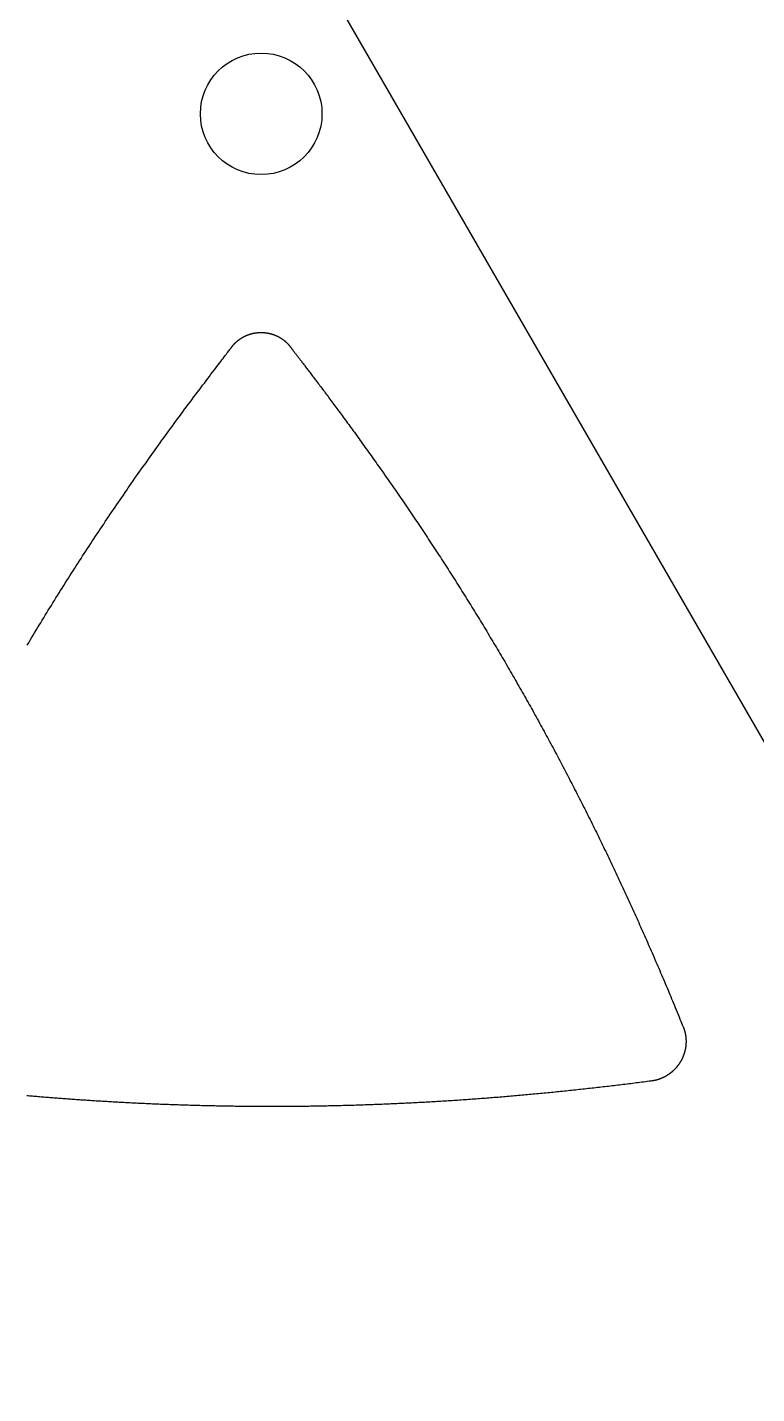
# Model space of a CAD drawing. Extents: x -3 to 136, y 0 to 121.
# Drawn here: x 77.56 to 95.56, y 58.02 to 91.74 of the extents above; entities that cross this region are included whole.
import ezdxf

# ---------------------------------------------------------------- set-up
doc = ezdxf.new("R2010")
doc.units = 0
doc.layers.get('0').update_dxf_attribs({"linetype": 'CONTINUOUS'})

msp = doc.modelspace()

# ---------------------------------------------------------------- linework, layer by layer
msp.add_lwpolyline([(69.26408, 119.9689, 0.57735027), (64.06792, 119.9689), (-2.59808, 4.5, 0.57735027), (0, 0), (133.332, 0, 0.57735027), (135.93008, 4.5)], format="xyb", close=True)
for points in [[(82.5973, 83.8366, 0), (82.6, 83.8402, 0), (82.6026, 83.8438, 0), (82.6052, 83.8474, 0), (82.6079, 83.8509, 0), (82.6106, 83.8545, 0), (82.6133, 83.858, 0), (82.616, 83.8615, 0), (82.6187, 83.8651, 0), (82.6215, 83.8686, 0), (82.6243, 83.872, 0), (82.627, 83.8755, 0), (82.6299, 83.879, 0), (82.6327, 83.8824, 0), (82.6355, 83.8858, 0), (82.6384, 83.8892, 0), (82.6413, 83.8926, 0), (82.6441, 83.896, 0), (82.6471, 83.8994, 0), (82.65, 83.9027, 0), (82.6529, 83.906, 0), (82.6559, 83.9093, 0), (82.6589, 83.9126, 0), (82.6619, 83.9159, 0), (82.6649, 83.9192, 0), (82.6679, 83.9225, 0), (82.671, 83.9257, 0), (82.674, 83.9289, 0), (82.6771, 83.9321, 0), (82.6802, 83.9353, 0), (82.6833, 83.9385, 0), (82.6864, 83.9416, 0), (82.6896, 83.9448, 0), (82.6927, 83.9479, 0), (82.6959, 83.951, 0), (82.6991, 83.9541, 0), (82.7023, 83.9572, 0), (82.7055, 83.9603, 0), (82.7088, 83.9633, 0), (82.712, 83.9663, 0), (82.7153, 83.9693, 0), (82.7186, 83.9723, 0), (82.7219, 83.9753, 0), (82.7252, 83.9783, 0), (82.7285, 83.9812, 0), (82.7319, 83.9841, 0), (82.7352, 83.9871, 0), (82.7386, 83.99, 0), (82.742, 83.9928, 0), (82.7454, 83.9957, 0), (82.7488, 83.9985, 0), (82.7522, 84.0014, 0), (82.7557, 84.0042, 0), (82.7591, 84.007, 0), (82.7626, 84.0098, 0), (82.7661, 84.0125, 0), (82.7696, 84.0153, 0), (82.7731, 84.018, 0), (82.7767, 84.0207, 0), (82.7802, 84.0234, 0), (82.7838, 84.0261, 0), (82.7874, 84.0287, 0), (82.7909, 84.0313, 0), (82.7945, 84.034, 0), (82.7982, 84.0366, 0), (82.8018, 84.0392, 0), (82.8054, 84.0417, 0), (82.8091, 84.0443, 0), (82.8128, 84.0468, 0), (82.8164, 84.0493, 0), (82.8201, 84.0518, 0), (82.8239, 84.0543, 0), (82.8276, 84.0567, 0), (82.8313, 84.0592, 0), (82.8351, 84.0616, 0), (82.8388, 84.064, 0), (82.8426, 84.0664, 0), (82.8464, 84.0688, 0), (82.8502, 84.0711, 0), (82.854, 84.0734, 0), (82.8578, 84.0757, 0), (82.8616, 84.078, 0), (82.8654, 84.0803, 0), (82.8693, 84.0826, 0), (82.8731, 84.0848, 0), (82.877, 84.087, 0), (82.8809, 84.0892, 0), (82.8848, 84.0914, 0), (82.8887, 84.0935, 0), (82.8926, 84.0956, 0), (82.8965, 84.0978, 0), (82.9004, 84.0998, 0), (82.9044, 84.1019, 0), (82.9083, 84.104, 0), (82.9123, 84.106, 0), (82.9162, 84.108, 0), (82.9202, 84.11, 0), (82.9242, 84.112, 0), (82.9282, 84.114, 0), (82.9322, 84.1159, 0), (82.9362, 84.1178, 0), (82.9403, 84.1197, 0), (82.9443, 84.1216, 0), (82.9483, 84.1234, 0), (82.9524, 84.1253, 0), (82.9564, 84.1271, 0), (82.9605, 84.1289, 0), (82.9646, 84.1307, 0), (82.9687, 84.1324, 0), (82.9728, 84.1342, 0), (82.9769, 84.1359, 0), (82.981, 84.1376, 0), (82.9851, 84.1393, 0), (82.9892, 84.1409, 0), (82.9934, 84.1426, 0), (82.9975, 84.1442, 0), (83.0017, 84.1458, 0), (83.0058, 84.1474, 0), (83.01, 84.1489, 0), (83.0142, 84.1505, 0), (83.0184, 84.152, 0), (83.0226, 84.1535, 0), (83.0268, 84.1549, 0), (83.031, 84.1564, 0), (83.0352, 84.1578, 0), (83.0394, 84.1593, 0), (83.0436, 84.1606, 0), (83.0479, 84.162, 0), (83.0521, 84.1634, 0), (83.0563, 84.1647, 0), (83.0606, 84.166, 0), (83.0649, 84.1673, 0), (83.0691, 84.1686, 0), (83.0734, 84.1698, 0), (83.0777, 84.1711, 0), (83.082, 84.1723, 0), (83.0863, 84.1735, 0), (83.0906, 84.1746, 0), (83.0949, 84.1758, 0), (83.0992, 84.1769, 0), (83.1035, 84.178, 0), (83.1078, 84.1791, 0), (83.1122, 84.1802, 0), (83.1165, 84.1812, 0), (83.1209, 84.1822, 0), (83.1252, 84.1832, 0), (83.1296, 84.1842, 0), (83.1339, 84.1852, 0), (83.1383, 84.1861, 0), (83.1427, 84.187, 0), (83.147, 84.1879, 0), (83.1514, 84.1888, 0), (83.1558, 84.1897, 0), (83.1602, 84.1905, 0), (83.1646, 84.1913, 0), (83.1689, 84.1921, 0), (83.1733, 84.1929, 0), (83.1777, 84.1936, 0), (83.1821, 84.1943, 0), (83.1865, 84.195, 0), (83.1909, 84.1957, 0), (83.1953, 84.1964, 0), (83.1998, 84.197, 0), (83.2042, 84.1976, 0), (83.2086, 84.1982, 0), (83.213, 84.1988, 0), (83.2174, 84.1994, 0), (83.2218, 84.1999, 0), (83.2263, 84.2004, 0), (83.2307, 84.2009, 0), (83.2351, 84.2014, 0), (83.2395, 84.2018, 0), (83.244, 84.2023, 0), (83.2484, 84.2027, 0), (83.2528, 84.203, 0), (83.2573, 84.2034, 0), (83.2617, 84.2038, 0), (83.2662, 84.2041, 0), (83.2706, 84.2044, 0), (83.275, 84.2046, 0), (83.2795, 84.2049, 0), (83.2839, 84.2051, 0), (83.2884, 84.2054, 0), (83.2928, 84.2055, 0), (83.2973, 84.2057, 0), (83.3017, 84.2059, 0), (83.3061, 84.206, 0), (83.3106, 84.2061, 0), (83.315, 84.2062, 0), (83.3195, 84.2062, 0), (83.3239, 84.2063, 0), (83.3284, 84.2063, 0), (83.3328, 84.2063, 0), (83.3373, 84.2063, 0), (83.3417, 84.2062, 0), (83.3462, 84.2062, 0), (83.3506, 84.2061, 0), (83.3551, 84.206, 0), (83.3595, 84.2059, 0), (83.364, 84.2057, 0), (83.3684, 84.2055, 0), (83.3729, 84.2053, 0), (83.3773, 84.2051, 0), (83.3818, 84.2049, 0), (83.3862, 84.2046, 0), (83.3906, 84.2044, 0), (83.3951, 84.2041, 0), (83.3995, 84.2037, 0), (83.404, 84.2034, 0), (83.4084, 84.203, 0), (83.4128, 84.2026, 0), (83.4173, 84.2022, 0), (83.4217, 84.2018, 0), (83.4261, 84.2014, 0), (83.4306, 84.2009, 0), (83.435, 84.2004, 0), (83.4394, 84.1999, 0), (83.4439, 84.1994, 0), (83.4483, 84.1988, 0), (83.4527, 84.1982, 0), (83.4571, 84.1976, 0), (83.4615, 84.197, 0), (83.4659, 84.1964, 0), (83.4704, 84.1957, 0), (83.4748, 84.195, 0), (83.4792, 84.1943, 0), (83.4836, 84.1936, 0), (83.488, 84.1928, 0), (83.4924, 84.1921, 0), (83.4968, 84.1913, 0), (83.5012, 84.1904, 0), (83.5055, 84.1896, 0), (83.5099, 84.1888, 0), (83.5143, 84.1879, 0), (83.5187, 84.187, 0), (83.523, 84.1861, 0), (83.5274, 84.1851, 0), (83.5318, 84.1842, 0), (83.5361, 84.1832, 0), (83.5404, 84.1822, 0), (83.5448, 84.1812, 0), (83.5491, 84.1801, 0), (83.5534, 84.179, 0), (83.5578, 84.178, 0), (83.5621, 84.1769, 0), (83.5664, 84.1757, 0), (83.5707, 84.1746, 0), (83.575, 84.1734, 0), (83.5793, 84.1722, 0), (83.5836, 84.171, 0), (83.5878, 84.1698, 0), (83.5921, 84.1685, 0), (83.5964, 84.1673, 0), (83.6006, 84.166, 0), (83.6049, 84.1647, 0), (83.6091, 84.1633, 0), (83.6134, 84.162, 0), (83.6176, 84.1606, 0), (83.6218, 84.1592, 0), (83.626, 84.1578, 0), (83.6303, 84.1564, 0), (83.6345, 84.1549, 0), (83.6387, 84.1534, 0), (83.6428, 84.1519, 0), (83.647, 84.1504, 0), (83.6512, 84.1489, 0), (83.6554, 84.1473, 0), (83.6595, 84.1457, 0), (83.6637, 84.1441, 0), (83.6678, 84.1425, 0), (83.672, 84.1409, 0), (83.6761, 84.1392, 0), (83.6802, 84.1375, 0), (83.6843, 84.1359, 0), (83.6884, 84.1341, 0), (83.6925, 84.1324, 0), (83.6966, 84.1306, 0), (83.7007, 84.1289, 0), (83.7047, 84.1271, 0), (83.7088, 84.1252, 0), (83.7128, 84.1234, 0), (83.7169, 84.1215, 0), (83.7209, 84.1197, 0), (83.7249, 84.1178, 0), (83.729, 84.1159, 0), (83.733, 84.1139, 0), (83.737, 84.112, 0), (83.7409, 84.11, 0), (83.7449, 84.108, 0), (83.7489, 84.106, 0), (83.7528, 84.1039, 0), (83.7568, 84.1019, 0), (83.7607, 84.0998, 0), (83.7647, 84.0977, 0), (83.7686, 84.0956, 0), (83.7725, 84.0935, 0), (83.7764, 84.0913, 0), (83.7803, 84.0891, 0), (83.7842, 84.0869, 0), (83.788, 84.0847, 0), (83.7919, 84.0825, 0), (83.7957, 84.0802, 0), (83.7996, 84.078, 0), (83.8034, 84.0757, 0), (83.8072, 84.0734, 0), (83.811, 84.0711, 0), (83.8148, 84.0687, 0), (83.8186, 84.0663, 0), (83.8224, 84.064, 0), (83.8261, 84.0615, 0), (83.8299, 84.0591, 0), (83.8336, 84.0567, 0), (83.8373, 84.0542, 0), (83.841, 84.0517, 0), (83.8447, 84.0493, 0), (83.8484, 84.0467, 0), (83.8521, 84.0442, 0), (83.8557, 84.0417, 0), (83.8594, 84.0391, 0), (83.863, 84.0365, 0), (83.8666, 84.0339, 0), (83.8702, 84.0313, 0), (83.8738, 84.0287, 0), (83.8774, 84.026, 0), (83.8809, 84.0233, 0), (83.8845, 84.0206, 0), (83.888, 84.0179, 0), (83.8915, 84.0152, 0), (83.895, 84.0125, 0), (83.8985, 84.0097, 0), (83.902, 84.0069, 0), (83.9054, 84.0041, 0), (83.9089, 84.0013, 0), (83.9123, 83.9985, 0), (83.9157, 83.9957, 0), (83.9191, 83.9928, 0), (83.9225, 83.9899, 0), (83.9259, 83.987, 0), (83.9293, 83.9841, 0), (83.9326, 83.9812, 0), (83.9359, 83.9782, 0), (83.9392, 83.9753, 0), (83.9425, 83.9723, 0), (83.9458, 83.9693, 0), (83.9491, 83.9663, 0), (83.9523, 83.9633, 0), (83.9556, 83.9602, 0), (83.9588, 83.9572, 0), (83.962, 83.9541, 0), (83.9652, 83.951, 0), (83.9684, 83.9479, 0), (83.9715, 83.9448, 0), (83.9747, 83.9416, 0), (83.9778, 83.9385, 0), (83.9809, 83.9353, 0), (83.984, 83.9321, 0), (83.9871, 83.9289, 0), (83.9901, 83.9257, 0), (83.9932, 83.9224, 0), (83.9962, 83.9192, 0), (83.9992, 83.9159, 0), (84.0022, 83.9126, 0), (84.0052, 83.9093, 0), (84.0082, 83.906, 0), (84.0111, 83.9027, 0), (84.014, 83.8993, 0), (84.0169, 83.896, 0), (84.0198, 83.8926, 0), (84.0227, 83.8892, 0), (84.0256, 83.8858, 0), (84.0284, 83.8824, 0), (84.0312, 83.879, 0), (84.034, 83.8755, 0), (84.0368, 83.872, 0), (84.0396, 83.8686, 0), (84.0423, 83.8651, 0), (84.0451, 83.8615, 0), (84.0478, 83.858, 0), (84.0505, 83.8545, 0), (84.0532, 83.8509, 0), (84.0558, 83.8474, 0), (84.0585, 83.8438, 0), (84.0611, 83.8402, 0), (84.0637, 83.8366, 0)], [(77.5597, 76.49, 0), (77.5963, 76.5516, 0), (77.6331, 76.6132, 0), (77.6699, 76.6748, 0), (77.7068, 76.7364, 0), (77.7437, 76.7979, 0), (77.7808, 76.8594, 0), (77.8179, 76.9208, 0), (77.8551, 76.9822, 0), (77.8924, 77.0436, 0), (77.9297, 77.105, 0), (77.9671, 77.1663, 0), (78.0046, 77.2277, 0), (78.0422, 77.2889, 0), (78.0798, 77.3502, 0), (78.1176, 77.4114, 0), (78.1554, 77.4726, 0), (78.1932, 77.5338, 0), (78.2312, 77.5949, 0), (78.2692, 77.6561, 0), (78.3073, 77.7171, 0), (78.3455, 77.7782, 0), (78.3838, 77.8393, 0), (78.4221, 77.9003, 0), (78.4606, 77.9613, 0), (78.4991, 78.0223, 0), (78.5377, 78.0832, 0), (78.5763, 78.1441, 0), (78.6151, 78.2051, 0), (78.6539, 78.2659, 0), (78.6928, 78.3268, 0), (78.7318, 78.3877, 0), (78.7709, 78.4485, 0), (78.81, 78.5093, 0), (78.8493, 78.5701, 0), (78.8886, 78.6308, 0), (78.928, 78.6916, 0), (78.9675, 78.7523, 0), (79.007, 78.813, 0), (79.0467, 78.8737, 0), (79.0864, 78.9344, 0), (79.1262, 78.9951, 0), (79.1661, 79.0557, 0), (79.2061, 79.1163, 0), (79.2461, 79.177, 0), (79.2863, 79.2376, 0), (79.3265, 79.2981, 0), (79.3667, 79.3586, 0), (79.407, 79.4189, 0), (79.4472, 79.4791, 0), (79.4875, 79.5392, 0), (79.5278, 79.5993, 0), (79.5682, 79.6592, 0), (79.6085, 79.719, 0), (79.6489, 79.7787, 0), (79.6893, 79.8384, 0), (79.7298, 79.898, 0), (79.7703, 79.9574, 0), (79.8108, 80.0168, 0), (79.8514, 80.0762, 0), (79.892, 80.1354, 0), (79.9327, 80.1946, 0), (79.9734, 80.2537, 0), (80.0141, 80.3128, 0), (80.0549, 80.3718, 0), (80.0958, 80.4308, 0), (80.1367, 80.4897, 0), (80.1777, 80.5485, 0), (80.2187, 80.6073, 0), (80.2598, 80.6661, 0), (80.3009, 80.7248, 0), (80.3422, 80.7835, 0), (80.3835, 80.8422, 0), (80.4248, 80.9009, 0), (80.4663, 80.9595, 0), (80.5078, 81.0181, 0), (80.5494, 81.0767, 0), (80.591, 81.1353, 0), (80.6328, 81.1939, 0), (80.6746, 81.2524, 0), (80.7165, 81.311, 0), (80.7586, 81.3696, 0), (80.8007, 81.4281, 0), (80.8429, 81.4867, 0), (80.8851, 81.5453, 0), (80.9275, 81.6039, 0), (80.97, 81.6626, 0), (81.0126, 81.7212, 0), (81.0553, 81.7799, 0), (81.0981, 81.8386, 0), (81.141, 81.8973, 0), (81.184, 81.9561, 0), (81.2272, 82.0149, 0), (81.2704, 82.0738, 0), (81.3138, 82.1327, 0), (81.3573, 82.1917, 0), (81.4009, 82.2507, 0), (81.4446, 82.3098, 0), (81.4885, 82.3689, 0), (81.5325, 82.4281, 0), (81.5766, 82.4874, 0), (81.6208, 82.5467, 0), (81.6652, 82.6061, 0), (81.7097, 82.6656, 0), (81.7544, 82.7252, 0), (81.7992, 82.7848, 0), (81.8438, 82.8441, 0), (81.8876, 82.9022, 0), (81.9306, 82.9592, 0), (81.9727, 83.0149, 0), (82.0139, 83.0693, 0), (82.0541, 83.1224, 0), (82.0934, 83.1741, 0), (82.1315, 83.2244, 0), (82.1686, 83.2731, 0), (82.2045, 83.3202, 0), (82.2392, 83.3657, 0), (82.2726, 83.4096, 0), (82.3047, 83.4517, 0), (82.3355, 83.492, 0), (82.3649, 83.5305, 0), (82.3928, 83.567, 0), (82.4192, 83.6016, 0), (82.4441, 83.6342, 0), (82.4674, 83.6647, 0), (82.4891, 83.693, 0), (82.509, 83.7192, 0), (82.5272, 83.7431, 0), (82.5437, 83.7648, 0), (82.5583, 83.7841, 0), (82.571, 83.8009, 0), (82.5818, 83.8154, 0), (82.5906, 83.8272, 0), (82.5973, 83.8366, 0)], [(84.0637, 83.8366, 0), (84.0666, 83.8325, 0), (84.0699, 83.828, 0), (84.0736, 83.823, 0), (84.0777, 83.8175, 0), (84.0822, 83.8115, 0), (84.087, 83.8051, 0), (84.0922, 83.7981, 0), (84.0978, 83.7907, 0), (84.1038, 83.7829, 0), (84.1102, 83.7745, 0), (84.1169, 83.7657, 0), (84.124, 83.7564, 0), (84.1314, 83.7466, 0), (84.1392, 83.7364, 0), (84.1474, 83.7257, 0), (84.1559, 83.7146, 0), (84.1648, 83.703, 0), (84.174, 83.691, 0), (84.1836, 83.6785, 0), (84.1935, 83.6656, 0), (84.2037, 83.6522, 0), (84.2144, 83.6383, 0), (84.2253, 83.6241, 0), (84.2366, 83.6094, 0), (84.2482, 83.5942, 0), (84.2602, 83.5786, 0), (84.2724, 83.5626, 0), (84.285, 83.5462, 0), (84.298, 83.5293, 0), (84.3112, 83.512, 0), (84.3248, 83.4943, 0), (84.3387, 83.4762, 0), (84.3529, 83.4576, 0), (84.3674, 83.4386, 0), (84.3822, 83.4192, 0), (84.3974, 83.3994, 0), (84.4128, 83.3792, 0), (84.4286, 83.3586, 0), (84.4446, 83.3376, 0), (84.4609, 83.3162, 0), (84.4776, 83.2943, 0), (84.4945, 83.2721, 0), (84.5117, 83.2495, 0), (84.5292, 83.2265, 0), (84.547, 83.2031, 0), (84.5651, 83.1793, 0), (84.5834, 83.1551, 0), (84.6021, 83.1305, 0), (84.621, 83.1056, 0), (84.6402, 83.0802, 0), (84.6596, 83.0545, 0), (84.6793, 83.0285, 0), (84.6993, 83.002, 0), (84.7196, 82.9752, 0), (84.7401, 82.948, 0), (84.7608, 82.9204, 0), (84.7819, 82.8925, 0), (84.8031, 82.8642, 0), (84.8247, 82.8356, 0), (84.8465, 82.8066, 0), (84.8685, 82.7772, 0), (84.8907, 82.7475, 0), (84.9132, 82.7174, 0), (84.936, 82.687, 0), (84.959, 82.6563, 0), (84.9822, 82.6252, 0), (85.0056, 82.5937, 0), (85.0293, 82.562, 0), (85.0532, 82.5298, 0), (85.0773, 82.4974, 0), (85.1017, 82.4646, 0), (85.1263, 82.4315, 0), (85.151, 82.3981, 0), (85.176, 82.3643, 0), (85.2012, 82.3302, 0), (85.2267, 82.2958, 0), (85.2523, 82.2611, 0), (85.2781, 82.2261, 0), (85.3042, 82.1907, 0), (85.3304, 82.155, 0), (85.3568, 82.1191, 0), (85.3834, 82.0828, 0), (85.4102, 82.0462, 0), (85.4373, 82.0093, 0), (85.4644, 81.9721, 0), (85.4918, 81.9346, 0), (85.5194, 81.8968, 0), (85.5471, 81.8588, 0), (85.575, 81.8204, 0), (85.6031, 81.7817, 0), (85.6314, 81.7428, 0), (85.6598, 81.7036, 0), (85.6884, 81.6641, 0), (85.7172, 81.6243, 0), (85.7461, 81.5842, 0), (85.7752, 81.5439, 0), (85.8044, 81.5033, 0), (85.8338, 81.4624, 0), (85.8634, 81.4212, 0), (85.8931, 81.3798, 0), (85.9229, 81.3381, 0), (85.9529, 81.2962, 0), (85.9831, 81.254, 0), (86.0134, 81.2115, 0), (86.0438, 81.1688, 0), (86.0743, 81.1258, 0), (86.105, 81.0826, 0), (86.1358, 81.0392, 0), (86.1668, 80.9955, 0), (86.1978, 80.9515, 0), (86.229, 80.9073, 0), (86.2603, 80.8629, 0), (86.2918, 80.8182, 0), (86.3233, 80.7733, 0), (86.355, 80.7282, 0), (86.3868, 80.6828, 0), (86.4186, 80.6372, 0), (86.4506, 80.5914, 0), (86.4827, 80.5454, 0), (86.5149, 80.4991, 0), (86.5472, 80.4527, 0), (86.5796, 80.406, 0), (86.6121, 80.3591, 0), (86.6447, 80.3119, 0), (86.6773, 80.2646, 0), (86.7101, 80.2171, 0), (86.7429, 80.1694, 0), (86.7758, 80.1214, 0), (86.8088, 80.0733, 0), (86.8419, 80.0249, 0), (86.875, 79.9764, 0), (86.9082, 79.9277, 0), (86.9414, 79.879, 0), (86.9745, 79.8303, 0), (87.0075, 79.7815, 0), (87.0405, 79.7328, 0), (87.0734, 79.6841, 0), (87.1063, 79.6353, 0), (87.1391, 79.5865, 0), (87.1719, 79.5377, 0), (87.2046, 79.4889, 0), (87.2373, 79.4401, 0), (87.2699, 79.3913, 0), (87.3025, 79.3425, 0), (87.335, 79.2936, 0), (87.3674, 79.2448, 0), (87.3998, 79.1959, 0), (87.4322, 79.1471, 0), (87.4645, 79.0982, 0), (87.4967, 79.0493, 0), (87.5289, 79.0004, 0), (87.5611, 78.9514, 0), (87.5932, 78.9025, 0), (87.6252, 78.8535, 0), (87.6572, 78.8046, 0), (87.6891, 78.7556, 0), (87.721, 78.7066, 0), (87.7528, 78.6576, 0), (87.7846, 78.6086, 0), (87.8163, 78.5595, 0), (87.848, 78.5105, 0), (87.8797, 78.4614, 0), (87.9112, 78.4123, 0), (87.9428, 78.3632, 0), (87.9742, 78.3141, 0), (88.0057, 78.265, 0), (88.037, 78.2158, 0), (88.0684, 78.1667, 0), (88.0996, 78.1175, 0), (88.1309, 78.0683, 0), (88.162, 78.0191, 0), (88.1932, 77.9699, 0), (88.2242, 77.9206, 0), (88.2553, 77.8714, 0), (88.2862, 77.8221, 0), (88.3172, 77.7728, 0), (88.348, 77.7234, 0), (88.3789, 77.6741, 0), (88.4097, 77.6247, 0), (88.4404, 77.5754, 0), (88.4711, 77.526, 0), (88.5017, 77.4766, 0), (88.5323, 77.4271, 0), (88.5628, 77.3777, 0), (88.5933, 77.3282, 0), (88.6238, 77.2787, 0), (88.6542, 77.2292, 0), (88.6845, 77.1796, 0), (88.7148, 77.1301, 0), (88.745, 77.0805, 0), (88.7752, 77.0309, 0), (88.8054, 76.9813, 0), (88.8355, 76.9316, 0), (88.8656, 76.882, 0), (88.8956, 76.8323, 0), (88.9256, 76.7826, 0), (88.9555, 76.7328, 0), (88.9853, 76.6831, 0), (89.0152, 76.6333, 0), (89.045, 76.5835, 0), (89.0747, 76.5337, 0), (89.1044, 76.4838, 0), (89.134, 76.4339, 0), (89.1636, 76.384, 0), (89.1932, 76.3341, 0), (89.2227, 76.2842, 0), (89.2521, 76.2342, 0), (89.2815, 76.1842, 0), (89.3109, 76.1342, 0), (89.3402, 76.0841, 0), (89.3695, 76.034, 0), (89.3987, 75.9839, 0), (89.4279, 75.9338, 0), (89.4571, 75.8836, 0), (89.4862, 75.8335, 0), (89.5152, 75.7832, 0), (89.5442, 75.733, 0), (89.5732, 75.6827, 0), (89.6021, 75.6325, 0), (89.631, 75.5821, 0), (89.6598, 75.5318, 0), (89.6886, 75.4814, 0), (89.7174, 75.431, 0), (89.7461, 75.3806, 0), (89.7747, 75.3301, 0), (89.8033, 75.2796, 0), (89.8319, 75.2291, 0), (89.8604, 75.1785, 0), (89.8889, 75.128, 0), (89.9174, 75.0774, 0), (89.9458, 75.0267, 0), (89.9741, 74.976, 0), (90.0024, 74.9253, 0), (90.0307, 74.8746, 0), (90.0589, 74.8238, 0), (90.0871, 74.773, 0), (90.1153, 74.7222, 0), (90.1434, 74.6714, 0), (90.1714, 74.6205, 0), (90.1994, 74.5695, 0), (90.2274, 74.5186, 0), (90.2553, 74.4676, 0), (90.2832, 74.4166, 0), (90.3111, 74.3655, 0), (90.3389, 74.3144, 0), (90.3667, 74.2633, 0), (90.3944, 74.2122, 0), (90.4221, 74.161, 0), (90.4497, 74.1098, 0), (90.4773, 74.0585, 0), (90.5049, 74.0072, 0), (90.5324, 73.9559, 0), (90.5599, 73.9045, 0), (90.5874, 73.8531, 0), (90.6148, 73.8017, 0), (90.6421, 73.7502, 0), (90.6695, 73.6987, 0), (90.6967, 73.6472, 0), (90.724, 73.5956, 0), (90.7512, 73.544, 0), (90.7784, 73.4923, 0), (90.8055, 73.4406, 0), (90.8326, 73.3889, 0), (90.8596, 73.3372, 0), (90.8866, 73.2854, 0), (90.9136, 73.2335, 0), (90.9406, 73.1816, 0), (90.9674, 73.1297, 0), (90.9943, 73.0778, 0), (91.0211, 73.0258, 0), (91.0479, 72.9738, 0), (91.0746, 72.9217, 0), (91.1013, 72.8696, 0), (91.128, 72.8174, 0), (91.1546, 72.7652, 0), (91.1812, 72.713, 0), (91.2078, 72.6607, 0), (91.2343, 72.6084, 0), (91.2608, 72.5561, 0), (91.2872, 72.5037, 0), (91.3136, 72.4513, 0), (91.34, 72.3988, 0), (91.3663, 72.3463, 0), (91.3926, 72.2937, 0), (91.4189, 72.2411, 0), (91.4451, 72.1885, 0), (91.4713, 72.1359, 0), (91.4974, 72.0832, 0), (91.5234, 72.0306, 0), (91.5494, 71.9779, 0), (91.5753, 71.9253, 0), (91.6012, 71.8726, 0), (91.6271, 71.8199, 0), (91.6529, 71.7673, 0), (91.6786, 71.7146, 0), (91.7043, 71.6619, 0), (91.7299, 71.6091, 0), (91.7555, 71.5564, 0), (91.781, 71.5037, 0), (91.8065, 71.4509, 0), (91.832, 71.3981, 0), (91.8573, 71.3454, 0), (91.8827, 71.2926, 0), (91.908, 71.2398, 0), (91.9332, 71.1869, 0), (91.9584, 71.1341, 0), (91.9835, 71.0812, 0), (92.0086, 71.0284, 0), (92.0337, 70.9755, 0), (92.0587, 70.9226, 0), (92.0836, 70.8696, 0), (92.1085, 70.8167, 0), (92.1334, 70.7637, 0), (92.1582, 70.7108, 0), (92.183, 70.6578, 0), (92.2077, 70.6047, 0), (92.2324, 70.5517, 0), (92.2571, 70.4986, 0), (92.2816, 70.4456, 0), (92.3062, 70.3925, 0), (92.3307, 70.3393, 0), (92.3552, 70.2862, 0), (92.3796, 70.233, 0), (92.404, 70.1798, 0), (92.4283, 70.1266, 0), (92.4526, 70.0734, 0), (92.4769, 70.0201, 0), (92.5011, 69.9668, 0), (92.5253, 69.9135, 0), (92.5494, 69.8601, 0), (92.5735, 69.8068, 0), (92.5975, 69.7534, 0), (92.6216, 69.6999, 0), (92.6455, 69.6465, 0), (92.6695, 69.593, 0), (92.6934, 69.5395, 0), (92.7172, 69.4859, 0), (92.7411, 69.4324, 0), (92.7648, 69.3788, 0), (92.7886, 69.3251, 0), (92.8123, 69.2715, 0), (92.836, 69.2178, 0), (92.8596, 69.164, 0), (92.8832, 69.1103, 0), (92.9068, 69.0565, 0), (92.9303, 69.0027, 0), (92.9538, 68.9488, 0), (92.9773, 68.8949, 0), (93.0007, 68.841, 0), (93.0241, 68.787, 0), (93.0474, 68.733, 0), (93.0708, 68.679, 0), (93.0941, 68.6249, 0), (93.1173, 68.5708, 0), (93.1405, 68.5166, 0), (93.1637, 68.4624, 0), (93.1869, 68.4082, 0), (93.21, 68.3539, 0), (93.2331, 68.2996, 0), (93.2561, 68.2454, 0), (93.279, 68.1915, 0), (93.3017, 68.1379, 0), (93.3243, 68.0843, 0), (93.3468, 68.0309, 0), (93.3692, 67.9775, 0), (93.3916, 67.9242, 0), (93.4139, 67.8707, 0), (93.4363, 67.8172, 0), (93.4587, 67.7635, 0), (93.4811, 67.7096, 0), (93.5036, 67.6554, 0), (93.5262, 67.6009, 0), (93.5489, 67.546, 0), (93.5718, 67.4906, 0), (93.5948, 67.4348, 0), (93.6179, 67.3784, 0), (93.6413, 67.3214, 0), (93.6649, 67.2638, 0), (93.6871, 67.2097, 0), (93.7062, 67.1629, 0), (93.7223, 67.1236, 0), (93.7352, 67.092, 0), (93.7448, 67.0684, 0)], [(93.7448, 67.0684, 0), (93.7466, 67.0641, 0), (93.7483, 67.0598, 0), (93.75, 67.0555, 0), (93.7517, 67.0512, 0), (93.7533, 67.0469, 0), (93.755, 67.0425, 0), (93.7566, 67.0382, 0), (93.7582, 67.0338, 0), (93.7598, 67.0295, 0), (93.7613, 67.0251, 0), (93.7628, 67.0207, 0), (93.7643, 67.0164, 0), (93.7658, 67.012, 0), (93.7673, 67.0076, 0), (93.7687, 67.0032, 0), (93.7701, 66.9988, 0), (93.7715, 66.9943, 0), (93.7729, 66.9899, 0), (93.7742, 66.9855, 0), (93.7756, 66.9811, 0), (93.7769, 66.9766, 0), (93.7781, 66.9722, 0), (93.7794, 66.9677, 0), (93.7806, 66.9633, 0), (93.7819, 66.9588, 0), (93.783, 66.9543, 0), (93.7842, 66.9498, 0), (93.7854, 66.9454, 0), (93.7865, 66.9409, 0), (93.7876, 66.9364, 0), (93.7887, 66.9319, 0), (93.7897, 66.9274, 0), (93.7907, 66.9229, 0), (93.7918, 66.9183, 0), (93.7927, 66.9138, 0), (93.7937, 66.9093, 0), (93.7947, 66.9048, 0), (93.7956, 66.9002, 0), (93.7965, 66.8957, 0), (93.7974, 66.8911, 0), (93.7982, 66.8866, 0), (93.799, 66.882, 0), (93.7998, 66.8775, 0), (93.8006, 66.8729, 0), (93.8014, 66.8684, 0), (93.8021, 66.8638, 0), (93.8029, 66.8592, 0), (93.8036, 66.8546, 0), (93.8042, 66.8501, 0), (93.8049, 66.8455, 0), (93.8055, 66.8409, 0), (93.8061, 66.8363, 0), (93.8067, 66.8317, 0), (93.8073, 66.8271, 0), (93.8078, 66.8225, 0), (93.8083, 66.8179, 0), (93.8088, 66.8133, 0), (93.8093, 66.8087, 0), (93.8097, 66.804, 0), (93.8102, 66.7994, 0), (93.8106, 66.7948, 0), (93.811, 66.7902, 0), (93.8113, 66.7856, 0), (93.8117, 66.7809, 0), (93.812, 66.7763, 0), (93.8123, 66.7717, 0), (93.8125, 66.767, 0), (93.8128, 66.7624, 0), (93.813, 66.7578, 0), (93.8132, 66.7531, 0), (93.8134, 66.7485, 0), (93.8136, 66.7438, 0), (93.8137, 66.7392, 0), (93.8138, 66.7346, 0), (93.8139, 66.7299, 0), (93.814, 66.7253, 0), (93.814, 66.7207, 0), (93.814, 66.716, 0), (93.814, 66.7114, 0), (93.814, 66.7067, 0), (93.814, 66.7021, 0), (93.8139, 66.6975, 0), (93.8138, 66.6928, 0), (93.8137, 66.6882, 0), (93.8136, 66.6836, 0), (93.8134, 66.6789, 0), (93.8133, 66.6743, 0), (93.8131, 66.6697, 0), (93.8128, 66.6651, 0), (93.8126, 66.6604, 0), (93.8123, 66.6558, 0), (93.8121, 66.6512, 0), (93.8118, 66.6466, 0), (93.8114, 66.6419, 0), (93.8111, 66.6373, 0), (93.8107, 66.6327, 0), (93.8103, 66.6281, 0), (93.8099, 66.6235, 0), (93.8094, 66.6189, 0), (93.809, 66.6142, 0), (93.8085, 66.6096, 0), (93.808, 66.605, 0), (93.8075, 66.6004, 0), (93.8069, 66.5958, 0), (93.8064, 66.5912, 0), (93.8058, 66.5866, 0), (93.8051, 66.5821, 0), (93.8045, 66.5775, 0), (93.8039, 66.5729, 0), (93.8032, 66.5683, 0), (93.8025, 66.5637, 0), (93.8018, 66.5591, 0), (93.801, 66.5546, 0), (93.8002, 66.55, 0), (93.7995, 66.5454, 0), (93.7987, 66.5409, 0), (93.7978, 66.5363, 0), (93.797, 66.5317, 0), (93.7961, 66.5272, 0), (93.7952, 66.5226, 0), (93.7943, 66.5181, 0), (93.7934, 66.5136, 0), (93.7924, 66.509, 0), (93.7914, 66.5045, 0), (93.7904, 66.5, 0), (93.7894, 66.4954, 0), (93.7884, 66.4909, 0), (93.7873, 66.4864, 0), (93.7862, 66.4819, 0), (93.7851, 66.4774, 0), (93.784, 66.4729, 0), (93.7828, 66.4684, 0), (93.7816, 66.4639, 0), (93.7805, 66.4594, 0), (93.7792, 66.4549, 0), (93.778, 66.4504, 0), (93.7768, 66.446, 0), (93.7755, 66.4415, 0), (93.7742, 66.437, 0), (93.7729, 66.4326, 0), (93.7715, 66.4281, 0), (93.7702, 66.4237, 0), (93.7688, 66.4193, 0), (93.7674, 66.4148, 0), (93.766, 66.4104, 0), (93.7645, 66.406, 0), (93.7631, 66.4016, 0), (93.7616, 66.3972, 0), (93.7601, 66.3928, 0), (93.7586, 66.3884, 0), (93.757, 66.3841, 0), (93.7555, 66.3797, 0), (93.7539, 66.3753, 0), (93.7523, 66.371, 0), (93.7506, 66.3667, 0), (93.749, 66.3623, 0), (93.7473, 66.358, 0), (93.7457, 66.3537, 0), (93.744, 66.3494, 0), (93.7422, 66.3451, 0), (93.7405, 66.3408, 0), (93.7387, 66.3365, 0), (93.7369, 66.3322, 0), (93.7351, 66.3279, 0), (93.7333, 66.3237, 0), (93.7315, 66.3194, 0), (93.7296, 66.3152, 0), (93.7277, 66.311, 0), (93.7258, 66.3067, 0), (93.7239, 66.3025, 0), (93.722, 66.2983, 0), (93.72, 66.2941, 0), (93.7181, 66.2899, 0), (93.7161, 66.2857, 0), (93.714, 66.2816, 0), (93.712, 66.2774, 0), (93.71, 66.2733, 0), (93.7079, 66.2691, 0), (93.7058, 66.265, 0), (93.7037, 66.2609, 0), (93.7016, 66.2568, 0), (93.6994, 66.2527, 0), (93.6972, 66.2486, 0), (93.6951, 66.2445, 0), (93.6928, 66.2404, 0), (93.6906, 66.2364, 0), (93.6884, 66.2323, 0), (93.6861, 66.2283, 0), (93.6838, 66.2242, 0), (93.6815, 66.2202, 0), (93.6792, 66.2162, 0), (93.6769, 66.2122, 0), (93.6745, 66.2082, 0), (93.6722, 66.2042, 0), (93.6698, 66.2003, 0), (93.6674, 66.1963, 0), (93.6649, 66.1924, 0), (93.6625, 66.1884, 0), (93.66, 66.1845, 0), (93.6575, 66.1806, 0), (93.655, 66.1767, 0), (93.6525, 66.1728, 0), (93.65, 66.1689, 0), (93.6474, 66.1651, 0), (93.6448, 66.1612, 0), (93.6422, 66.1574, 0), (93.6396, 66.1536, 0), (93.637, 66.1497, 0), (93.6344, 66.1459, 0), (93.6317, 66.1421, 0), (93.629, 66.1383, 0), (93.6263, 66.1346, 0), (93.6236, 66.1308, 0), (93.6209, 66.1271, 0), (93.6181, 66.1233, 0), (93.6153, 66.1196, 0), (93.6125, 66.1159, 0), (93.6097, 66.1122, 0), (93.6069, 66.1085, 0), (93.6041, 66.1048, 0), (93.6012, 66.1012, 0), (93.5983, 66.0975, 0), (93.5954, 66.0939, 0), (93.5925, 66.0903, 0), (93.5896, 66.0867, 0), (93.5867, 66.0831, 0), (93.5837, 66.0795, 0), (93.5807, 66.0759, 0), (93.5777, 66.0724, 0), (93.5747, 66.0688, 0), (93.5717, 66.0653, 0), (93.5687, 66.0618, 0), (93.5656, 66.0583, 0), (93.5625, 66.0548, 0), (93.5595, 66.0514, 0), (93.5564, 66.0479, 0), (93.5532, 66.0445, 0), (93.5501, 66.0411, 0), (93.547, 66.0377, 0), (93.5438, 66.0343, 0), (93.5406, 66.0309, 0), (93.5374, 66.0276, 0), (93.5342, 66.0242, 0), (93.531, 66.0209, 0), (93.5277, 66.0176, 0), (93.5245, 66.0143, 0), (93.5212, 66.011, 0), (93.5179, 66.0077, 0), (93.5146, 66.0045, 0), (93.5113, 66.0012, 0), (93.508, 65.998, 0), (93.5046, 65.9948, 0), (93.5013, 65.9916, 0), (93.4979, 65.9885, 0), (93.4945, 65.9853, 0), (93.4911, 65.9822, 0), (93.4877, 65.979, 0), (93.4843, 65.9759, 0), (93.4808, 65.9729, 0), (93.4774, 65.9698, 0), (93.4739, 65.9667, 0), (93.4704, 65.9637, 0), (93.4669, 65.9606, 0), (93.4634, 65.9576, 0), (93.4599, 65.9546, 0), (93.4563, 65.9517, 0), (93.4527, 65.9487, 0), (93.4492, 65.9458, 0), (93.4456, 65.9428, 0), (93.442, 65.9399, 0), (93.4384, 65.937, 0), (93.4348, 65.9342, 0), (93.4311, 65.9313, 0), (93.4275, 65.9285, 0), (93.4238, 65.9256, 0), (93.4201, 65.9228, 0), (93.4164, 65.92, 0), (93.4127, 65.9173, 0), (93.409, 65.9145, 0), (93.4053, 65.9118, 0), (93.4015, 65.9091, 0), (93.3977, 65.9064, 0), (93.394, 65.9037, 0), (93.3902, 65.901, 0), (93.3864, 65.8984, 0), (93.3826, 65.8957, 0), (93.3788, 65.8931, 0), (93.3749, 65.8905, 0), (93.3711, 65.8879, 0), (93.3672, 65.8854, 0), (93.3633, 65.8828, 0), (93.3594, 65.8803, 0), (93.3555, 65.8778, 0), (93.3516, 65.8753, 0), (93.3477, 65.8728, 0), (93.3438, 65.8704, 0), (93.3398, 65.868, 0), (93.3359, 65.8655, 0), (93.3319, 65.8631, 0), (93.3279, 65.8608, 0), (93.3239, 65.8584, 0), (93.3199, 65.8561, 0), (93.3159, 65.8537, 0), (93.3119, 65.8514, 0), (93.3078, 65.8492, 0), (93.3038, 65.8469, 0), (93.2997, 65.8446, 0), (93.2956, 65.8424, 0), (93.2915, 65.8402, 0), (93.2875, 65.838, 0), (93.2834, 65.8359, 0), (93.2792, 65.8337, 0), (93.2751, 65.8316, 0), (93.271, 65.8295, 0), (93.2668, 65.8274, 0), (93.2627, 65.8253, 0), (93.2585, 65.8233, 0), (93.2544, 65.8213, 0), (93.2502, 65.8193, 0), (93.246, 65.8173, 0), (93.2418, 65.8153, 0), (93.2376, 65.8134, 0), (93.2334, 65.8115, 0), (93.2292, 65.8096, 0), (93.2249, 65.8077, 0), (93.2207, 65.8058, 0), (93.2164, 65.804, 0), (93.2122, 65.8022, 0), (93.2079, 65.8004, 0), (93.2036, 65.7986, 0), (93.1994, 65.7968, 0), (93.1951, 65.7951, 0), (93.1908, 65.7934, 0), (93.1865, 65.7917, 0), (93.1822, 65.79, 0), (93.1778, 65.7884, 0), (93.1735, 65.7867, 0), (93.1692, 65.7851, 0), (93.1648, 65.7835, 0), (93.1605, 65.782, 0), (93.1561, 65.7804, 0), (93.1517, 65.7789, 0), (93.1474, 65.7774, 0), (93.143, 65.7759, 0), (93.1386, 65.7745, 0), (93.1342, 65.773, 0), (93.1298, 65.7716, 0), (93.1254, 65.7702, 0), (93.121, 65.7689, 0), (93.1166, 65.7675, 0), (93.1121, 65.7662, 0), (93.1077, 65.7649, 0), (93.1033, 65.7636, 0), (93.0988, 65.7623, 0), (93.0944, 65.7611, 0), (93.0899, 65.7599, 0), (93.0854, 65.7587, 0), (93.081, 65.7575, 0), (93.0765, 65.7563, 0), (93.072, 65.7552, 0), (93.0675, 65.7541, 0), (93.063, 65.753, 0), (93.0585, 65.752, 0), (93.054, 65.7509, 0), (93.0495, 65.7499, 0), (93.045, 65.7489, 0), (93.0405, 65.7479, 0), (93.0359, 65.747, 0), (93.0314, 65.7461, 0), (93.0269, 65.7451, 0), (93.0223, 65.7443, 0), (93.0178, 65.7434, 0), (93.0132, 65.7426, 0), (93.0087, 65.7418, 0), (93.0041, 65.741, 0), (92.9995, 65.7402, 0), (92.995, 65.7394, 0), (92.9904, 65.7387, 0), (92.9858, 65.738, 0), (92.9812, 65.7373, 0), (92.9766, 65.7367, 0), (92.972, 65.7361, 0), (92.9674, 65.7355, 0)], [(92.9674, 65.7355, 0), (92.9428, 65.7323, 0), (92.9036, 65.7272, 0), (92.8578, 65.7213, 0), (92.8123, 65.7154, 0), (92.767, 65.7096, 0), (92.7214, 65.7038, 0), (92.6758, 65.698, 0), (92.6303, 65.6923, 0), (92.5849, 65.6865, 0), (92.5395, 65.6808, 0), (92.4941, 65.6752, 0), (92.4487, 65.6695, 0), (92.4033, 65.6639, 0), (92.3579, 65.6583, 0), (92.3125, 65.6527, 0), (92.267, 65.6472, 0), (92.2215, 65.6416, 0), (92.1761, 65.6361, 0), (92.1306, 65.6306, 0), (92.0851, 65.6252, 0), (92.0396, 65.6198, 0), (91.9942, 65.6144, 0), (91.9487, 65.609, 0), (91.9033, 65.6036, 0), (91.8578, 65.5983, 0), (91.8124, 65.593, 0), (91.7669, 65.5878, 0), (91.7215, 65.5825, 0), (91.676, 65.5773, 0), (91.6306, 65.5721, 0), (91.5851, 65.5669, 0), (91.5397, 65.5618, 0), (91.4943, 65.5567, 0), (91.4488, 65.5516, 0), (91.4034, 65.5465, 0), (91.3579, 65.5415, 0), (91.3124, 65.5365, 0), (91.267, 65.5315, 0), (91.2215, 65.5266, 0), (91.1761, 65.5217, 0), (91.1306, 65.5168, 0), (91.0851, 65.5119, 0), (91.0396, 65.507, 0), (90.9941, 65.5022, 0), (90.9486, 65.4974, 0), (90.9031, 65.4926, 0), (90.8576, 65.4879, 0), (90.8121, 65.4832, 0), (90.7666, 65.4785, 0), (90.721, 65.4738, 0), (90.6755, 65.4692, 0), (90.63, 65.4646, 0), (90.5844, 65.46, 0), (90.5389, 65.4555, 0), (90.4934, 65.4509, 0), (90.4479, 65.4464, 0), (90.4024, 65.442, 0), (90.3569, 65.4375, 0), (90.3114, 65.4331, 0), (90.2659, 65.4288, 0), (90.2204, 65.4244, 0), (90.1749, 65.4201, 0), (90.1294, 65.4158, 0), (90.084, 65.4115, 0), (90.0385, 65.4073, 0), (89.993, 65.4031, 0), (89.9476, 65.3989, 0), (89.9021, 65.3947, 0), (89.8567, 65.3906, 0), (89.8112, 65.3865, 0), (89.7658, 65.3824, 0), (89.7203, 65.3784, 0), (89.6749, 65.3744, 0), (89.6295, 65.3704, 0), (89.584, 65.3665, 0), (89.5386, 65.3625, 0), (89.4932, 65.3586, 0), (89.4478, 65.3548, 0), (89.4024, 65.3509, 0), (89.3569, 65.3471, 0), (89.3115, 65.3433, 0), (89.2661, 65.3396, 0), (89.2207, 65.3359, 0), (89.1753, 65.3322, 0), (89.1299, 65.3285, 0), (89.0845, 65.3249, 0), (89.0391, 65.3213, 0), (88.9937, 65.3177, 0), (88.9483, 65.3141, 0), (88.9029, 65.3106, 0), (88.8575, 65.3071, 0), (88.8121, 65.3037, 0), (88.7667, 65.3002, 0), (88.7213, 65.2968, 0), (88.6759, 65.2935, 0), (88.6305, 65.2901, 0), (88.5851, 65.2868, 0), (88.5397, 65.2835, 0), (88.4943, 65.2802, 0), (88.4489, 65.277, 0), (88.4035, 65.2738, 0), (88.3581, 65.2706, 0), (88.3127, 65.2675, 0), (88.2673, 65.2644, 0), (88.2219, 65.2613, 0), (88.1765, 65.2582, 0), (88.1311, 65.2552, 0), (88.0857, 65.2522, 0), (88.0403, 65.2493, 0), (87.9949, 65.2463, 0), (87.9495, 65.2434, 0), (87.9041, 65.2405, 0), (87.8587, 65.2377, 0), (87.8132, 65.2349, 0), (87.7678, 65.2321, 0), (87.7224, 65.2293, 0), (87.677, 65.2266, 0), (87.6315, 65.2239, 0), (87.5861, 65.2212, 0), (87.5407, 65.2186, 0), (87.4952, 65.216, 0), (87.4498, 65.2134, 0), (87.4043, 65.2108, 0), (87.3589, 65.2083, 0), (87.3134, 65.2058, 0), (87.268, 65.2033, 0), (87.2225, 65.2009, 0), (87.177, 65.1985, 0), (87.1316, 65.1961, 0), (87.0861, 65.1938, 0), (87.0406, 65.1915, 0), (86.9951, 65.1892, 0), (86.9496, 65.1869, 0), (86.9041, 65.1847, 0), (86.8586, 65.1825, 0), (86.8131, 65.1803, 0), (86.7676, 65.1782, 0), (86.7221, 65.1761, 0), (86.6766, 65.174, 0), (86.631, 65.172, 0), (86.5855, 65.1699, 0), (86.5399, 65.1679, 0), (86.4944, 65.166, 0), (86.4488, 65.1641, 0), (86.4033, 65.1622, 0), (86.3577, 65.1603, 0), (86.3121, 65.1585, 0), (86.2665, 65.1566, 0), (86.2209, 65.1549, 0), (86.1753, 65.1531, 0), (86.1297, 65.1514, 0), (86.0841, 65.1497, 0), (86.0385, 65.1481, 0), (85.9928, 65.1464, 0), (85.9472, 65.1448, 0), (85.9016, 65.1433, 0), (85.8559, 65.1417, 0), (85.8102, 65.1402, 0), (85.7645, 65.1388, 0), (85.7189, 65.1373, 0), (85.6732, 65.1359, 0), (85.6276, 65.1345, 0), (85.582, 65.1332, 0), (85.5365, 65.1319, 0), (85.491, 65.1306, 0), (85.4456, 65.1293, 0), (85.4003, 65.1281, 0), (85.355, 65.1269, 0), (85.3097, 65.1257, 0), (85.2645, 65.1246, 0), (85.2193, 65.1235, 0), (85.1742, 65.1224, 0), (85.1292, 65.1214, 0), (85.0842, 65.1204, 0), (85.0393, 65.1194, 0), (84.9944, 65.1185, 0), (84.9495, 65.1176, 0), (84.9048, 65.1167, 0), (84.86, 65.1159, 0), (84.8153, 65.115, 0), (84.7707, 65.1142, 0), (84.7261, 65.1135, 0), (84.6816, 65.1128, 0), (84.6371, 65.1121, 0), (84.5927, 65.1114, 0), (84.5483, 65.1108, 0), (84.504, 65.1101, 0), (84.4598, 65.1096, 0), (84.4155, 65.109, 0), (84.3714, 65.1085, 0), (84.3273, 65.108, 0), (84.2832, 65.1075, 0), (84.2392, 65.1071, 0), (84.1953, 65.1067, 0), (84.1514, 65.1063, 0), (84.1075, 65.106, 0), (84.0637, 65.1057, 0), (84.02, 65.1054, 0), (83.9763, 65.1051, 0), (83.9326, 65.1049, 0), (83.8891, 65.1047, 0), (83.8455, 65.1045, 0), (83.802, 65.1044, 0), (83.7586, 65.1042, 0), (83.7152, 65.1041, 0), (83.6719, 65.1041, 0), (83.6286, 65.104, 0), (83.5854, 65.104, 0), (83.5422, 65.1041, 0), (83.4991, 65.1041, 0), (83.456, 65.1042, 0), (83.413, 65.1043, 0), (83.3701, 65.1044, 0), (83.3271, 65.1046, 0), (83.2843, 65.1047, 0), (83.2415, 65.1049, 0), (83.1987, 65.1052, 0), (83.156, 65.1054, 0), (83.1134, 65.1057, 0), (83.0708, 65.1061, 0), (83.0282, 65.1064, 0), (82.9857, 65.1068, 0), (82.9433, 65.1072, 0), (82.9009, 65.1076, 0), (82.8585, 65.108, 0), (82.8163, 65.1085, 0), (82.774, 65.109, 0), (82.7318, 65.1095, 0), (82.6897, 65.1101, 0), (82.6476, 65.1106, 0), (82.6056, 65.1112, 0), (82.5636, 65.1119, 0), (82.5217, 65.1125, 0), (82.4798, 65.1132, 0), (82.438, 65.1139, 0), (82.3962, 65.1146, 0), (82.3545, 65.1153, 0), (82.3128, 65.1161, 0), (82.2712, 65.1169, 0), (82.2297, 65.1177, 0), (82.1882, 65.1186, 0), (82.1467, 65.1195, 0), (82.1053, 65.1204, 0), (82.0639, 65.1213, 0), (82.0226, 65.1222, 0), (81.9814, 65.1232, 0), (81.9402, 65.1242, 0), (81.899, 65.1252, 0), (81.8579, 65.1262, 0), (81.8169, 65.1273, 0), (81.7759, 65.1284, 0), (81.735, 65.1295, 0), (81.6941, 65.1306, 0), (81.6532, 65.1318, 0), (81.6125, 65.1329, 0), (81.5717, 65.1341, 0), (81.531, 65.1354, 0), (81.4904, 65.1366, 0), (81.4498, 65.1379, 0), (81.4093, 65.1392, 0), (81.3688, 65.1405, 0), (81.3284, 65.1418, 0), (81.2881, 65.1432, 0), (81.2477, 65.1445, 0), (81.2075, 65.1459, 0), (81.1673, 65.1474, 0), (81.1271, 65.1488, 0), (81.087, 65.1503, 0), (81.0469, 65.1518, 0), (81.0069, 65.1533, 0), (80.967, 65.1548, 0), (80.9271, 65.1563, 0), (80.8872, 65.1579, 0), (80.8474, 65.1595, 0), (80.8076, 65.1611, 0), (80.768, 65.1628, 0), (80.7283, 65.1644, 0), (80.6887, 65.1661, 0), (80.6492, 65.1678, 0), (80.6097, 65.1695, 0), (80.5702, 65.1712, 0), (80.5309, 65.173, 0), (80.4915, 65.1748, 0), (80.4522, 65.1766, 0), (80.413, 65.1784, 0), (80.3738, 65.1802, 0), (80.3347, 65.1821, 0), (80.2956, 65.184, 0), (80.2566, 65.1859, 0), (80.2176, 65.1878, 0), (80.1787, 65.1897, 0), (80.1398, 65.1917, 0), (80.101, 65.1936, 0), (80.0622, 65.1956, 0), (80.0235, 65.1976, 0), (79.9849, 65.1997, 0), (79.9463, 65.2017, 0), (79.9077, 65.2038, 0), (79.8692, 65.2059, 0), (79.8307, 65.208, 0), (79.7923, 65.2101, 0), (79.754, 65.2122, 0), (79.7157, 65.2144, 0), (79.6774, 65.2166, 0), (79.6392, 65.2188, 0), (79.6011, 65.221, 0), (79.563, 65.2232, 0), (79.5249, 65.2255, 0), (79.4869, 65.2277, 0), (79.449, 65.23, 0), (79.4111, 65.2323, 0), (79.3733, 65.2346, 0), (79.3355, 65.237, 0), (79.2978, 65.2393, 0), (79.2601, 65.2417, 0), (79.2224, 65.2441, 0), (79.1849, 65.2465, 0), (79.1473, 65.2489, 0), (79.1099, 65.2513, 0), (79.0724, 65.2538, 0), (79.0351, 65.2563, 0), (78.9977, 65.2587, 0), (78.9605, 65.2612, 0), (78.9233, 65.2638, 0), (78.8861, 65.2663, 0), (78.849, 65.2688, 0), (78.8119, 65.2714, 0), (78.7749, 65.274, 0), (78.7379, 65.2766, 0), (78.701, 65.2792, 0), (78.6642, 65.2818, 0), (78.6274, 65.2845, 0), (78.5906, 65.2871, 0), (78.5539, 65.2898, 0), (78.5173, 65.2925, 0), (78.4807, 65.2952, 0), (78.4441, 65.2979, 0), (78.4076, 65.3006, 0), (78.3712, 65.3034, 0), (78.3348, 65.3061, 0), (78.2984, 65.3089, 0), (78.2621, 65.3117, 0), (78.2259, 65.3145, 0), (78.1897, 65.3173, 0), (78.1536, 65.3201, 0), (78.1175, 65.323, 0), (78.0814, 65.3258, 0), (78.0455, 65.3287, 0), (78.0095, 65.3316, 0), (77.9737, 65.3345, 0), (77.9378, 65.3374, 0), (77.902, 65.3403, 0), (77.8663, 65.3433, 0), (77.8307, 65.3462, 0), (77.795, 65.3492, 0), (77.7595, 65.3522, 0), (77.7239, 65.3552, 0), (77.6885, 65.3582, 0), (77.6531, 65.3612, 0), (77.6177, 65.3642, 0), (77.5824, 65.3672, 0), (77.5471, 65.3703, 0)]]:
    msp.add_polyline3d(points)
msp.add_circle((83.3325, 89.60167), 1.5)

doc.saveas('drawing.dxf')
